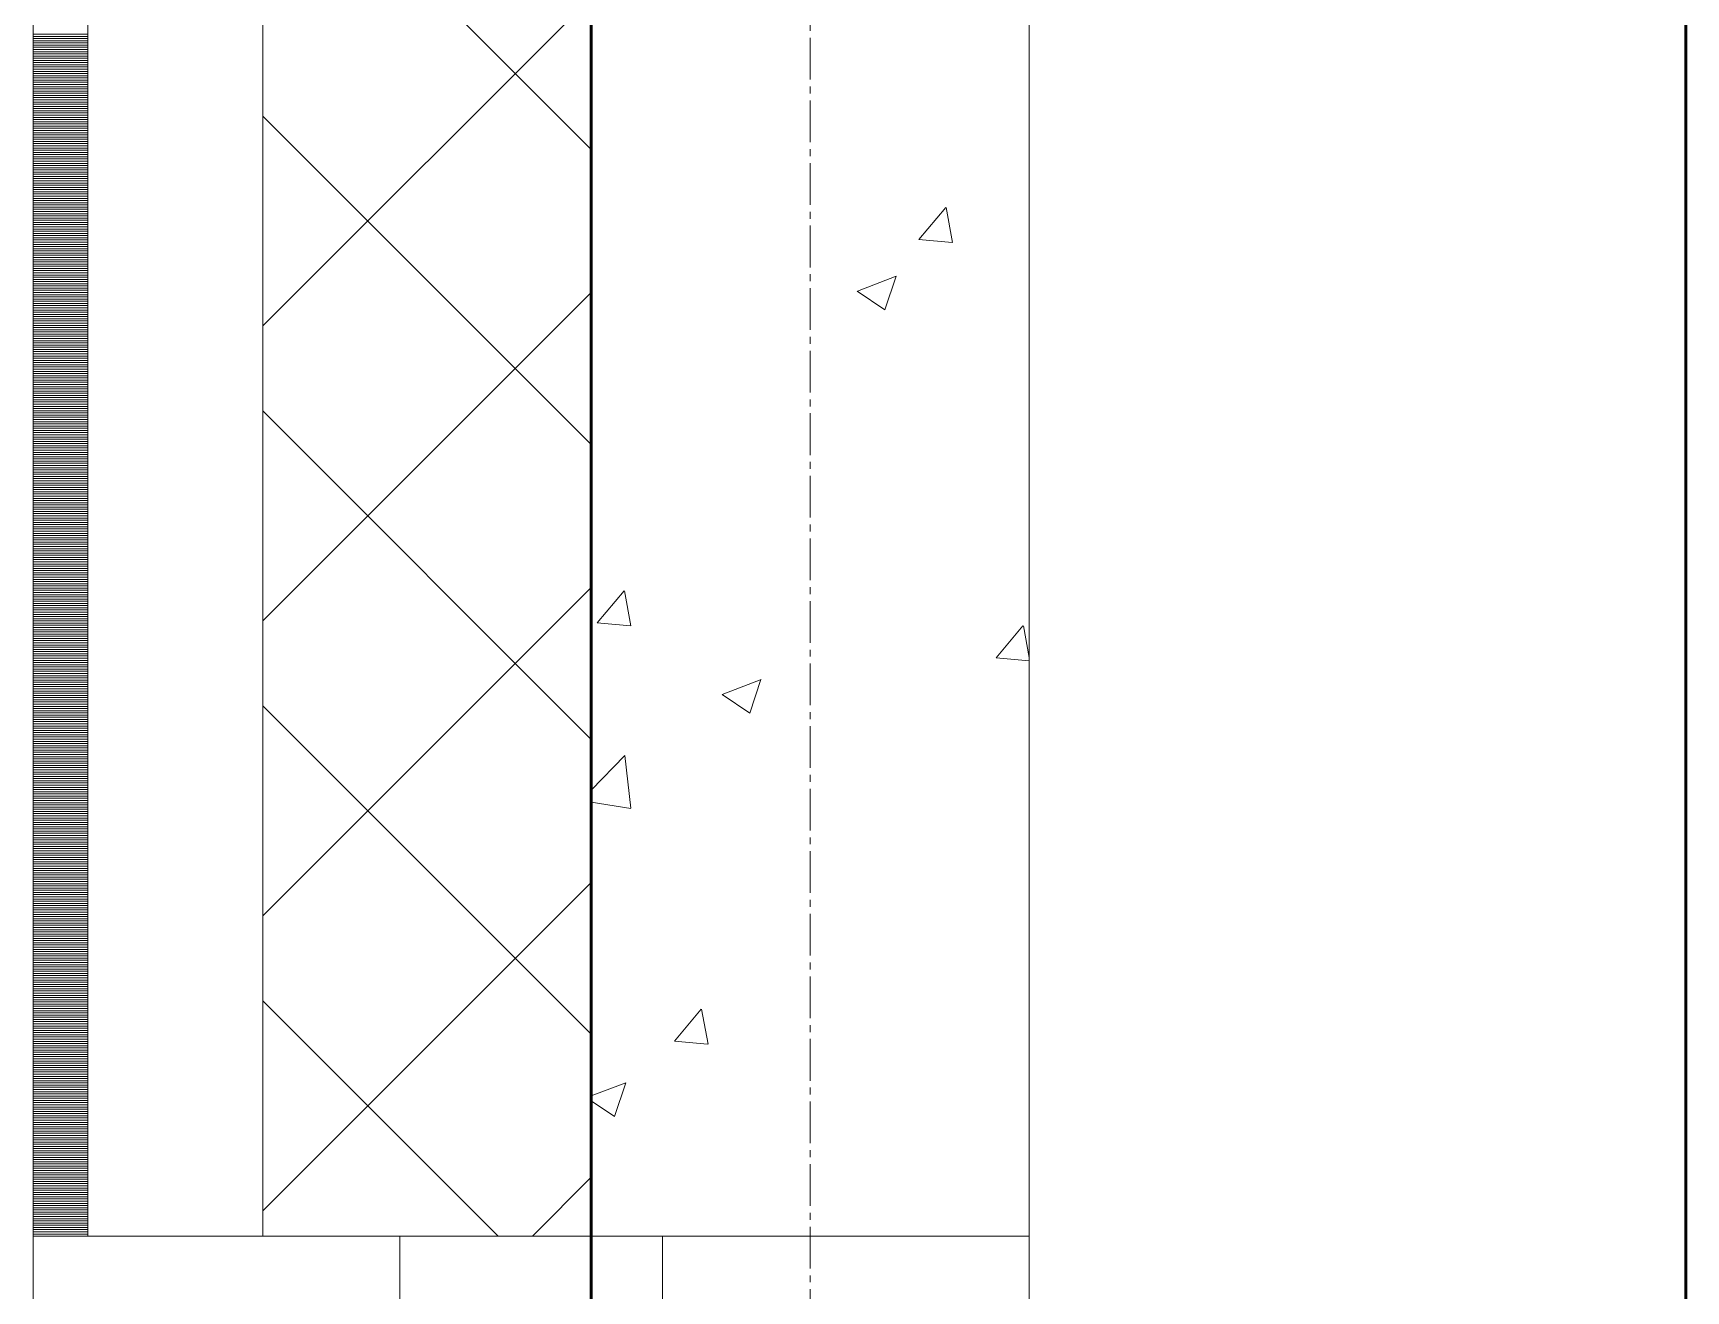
# Model space of a CAD drawing. Header units: millimetres. Extents: x -24360 to 609566, y -391049 to 148426.
# Drawn here: x -355 to 400, y 87675 to 88249 of the extents above; entities that cross this region are included whole.
import ezdxf

# ---------------------------------------------------------------- set-up
doc = ezdxf.new("R2010")
doc.units = ezdxf.units.MM
doc.linetypes.add('CENTER2', pattern=[28.575, 19.05, -3.175, 3.175, -3.175])
for name, color, linetype, lineweight in [('A-Wall_Материал_Газоблок_Контур', 250, 'Continuous', 0), ('АР_Окна', 4, 'Continuous', 5), ('АР_Стены ПЕНОблок', 52, 'Continuous', 20), ('АР_Тонкая', 254, 'Continuous', 5), ('АР_Утеплитель', 31, 'Continuous', 0), ('АР_Штриховка', 8, 'Continuous', 0)]:
    doc.layers.add(name, color=color, linetype=linetype, lineweight=lineweight)
doc.layers.add('АР_Оси_РД_100', color=7, linetype='Continuous', lineweight=0, true_color=0x525252)
doc.layers.add('РД_Оси_100', color=7, linetype='Continuous', lineweight=0, true_color=0x525252)
doc.layers.add('КР_Балки-0.5', color=60, linetype='Continuous', lineweight=50, plot=False)

# ---------------------------------------------------------------- blocks, each defined once
blk = doc.blocks.new('СОШ_2200_АР_ОСИ_М100_28.05.24')
at = {"layer": 'АР_Оси_РД_100', "linetype": 'CENTER2'}
blk.add_line((0, -6155), (0, 139938.679), dxfattribs=at)

msp = doc.modelspace()

# ---------------------------------------------------------------- linework, layer by layer
at = {"layer": 'A-Wall_Материал_Газоблок_Контур', "color": 18, "linetype": 'Continuous', "lineweight": 0, "true_color": 0x000000}
for p, q in [((-355, 87700), (-355, 86200)), ((100, 86200), (100, 87700))]:
    msp.add_line(p, q, dxfattribs=at)
at = {"layer": 'АР_Окна', "color": 18, "linetype": 'Continuous', "lineweight": 5, "true_color": 0x000000}
for p, q in [((-355, 87700), (-355, 86200)), ((100, 87700), (100, 86200))]:
    msp.add_line(p, q, dxfattribs=at)
msp.add_lwpolyline([(-67.5, 87650), (-67.5, 87700), (-187.5, 87700), (-187.5, 87650)], close=True, dxfattribs=at)
at = {"layer": 'АР_Стены ПЕНОблок', "color": 18, "linetype": 'Continuous', "lineweight": 20, "true_color": 0x000000}
for p, q in [((-100, 89100), (-100, 87700)), ((100, 87700), (100, 89100)), ((-100, 87700), (100, 87700))]:
    msp.add_line(p, q, dxfattribs=at)
at = {"layer": 'АР_Тонкая', "color": 18, "linetype": 'Continuous', "lineweight": 5, "true_color": 0x000000}
for p, q in [((-355, 89100), (-355, 87700)), ((-330, 89100), (-330, 87700)), ((-330, 87700), (-330, 89100)), ((-250, 87700), (-250, 89100)), ((-355, 87700), (-330, 87700)), ((-330, 87700), (-250, 87700))]:
    msp.add_line(p, q, dxfattribs=at)
at = {"layer": 'АР_Утеплитель', "color": 18, "linetype": 'Continuous', "lineweight": 0, "true_color": 0x000000}
for p, q in [((-250, 89100), (-250, 87700)), ((-100, 87700), (-100, 89100)), ((-250, 87700), (-100, 87700))]:
    msp.add_line(p, q, dxfattribs=at)
at = {"layer": 'АР_Штриховка', "color": 18, "linetype": 'Continuous', "lineweight": 0, "true_color": 0x000000}
for p, q in [((-100, 88196.313), (-250, 88346.313)), ((-250, 88115.72), (-100, 88265.72)), ((-355, 88249), (-330, 88249)), ((-355, 88248), (-330, 88248)), ((-355, 88247), (-330, 88247)), ((-355, 88246), (-330, 88246)), ((-355, 88245), (-330, 88245)), ((-355, 88244), (-330, 88244)), ((-355, 88243), (-330, 88243)), ((-355, 88242), (-330, 88242)), ((-355, 88241), (-330, 88241)), ((-355, 88240), (-330, 88240)), ((-355, 88239), (-330, 88239)), ((-355, 88238), (-330, 88238)), ((-355, 88237), (-330, 88237)), ((-355, 88236), (-330, 88236)), ((-355, 88235), (-330, 88235)), ((-355, 88234), (-330, 88234)), ((-355, 88233), (-330, 88233)), ((-355, 88232), (-330, 88232)), ((-355, 88231), (-330, 88231)), ((-355, 88230), (-330, 88230)), ((-355, 88229), (-330, 88229)), ((-355, 88228), (-330, 88228)), ((-355, 88227), (-330, 88227)), ((-355, 88226), (-330, 88226)), ((-355, 88225), (-330, 88225)), ((-355, 88224), (-330, 88224)), ((-355, 88223), (-330, 88223)), ((-355, 88222), (-330, 88222)), ((-355, 88221), (-330, 88221)), ((-355, 88220), (-330, 88220)), ((-355, 88219), (-330, 88219)), ((-355, 88218), (-330, 88218)), ((-355, 88217), (-330, 88217)), ((-355, 88216), (-330, 88216)), ((-355, 88215), (-330, 88215)), ((-355, 88214), (-330, 88214)), ((-355, 88213), (-330, 88213)), ((-355, 88212), (-330, 88212)), ((-355, 88211), (-330, 88211)), ((-355, 88210), (-330, 88210)), ((-355, 88209), (-330, 88209)), ((-355, 88208), (-330, 88208)), ((-355, 88207), (-330, 88207)), ((-100, 88061.609), (-250, 88211.609)), ((-355, 88206), (-330, 88206)), ((-355, 88205), (-330, 88205)), ((-355, 88204), (-330, 88204)), ((-355, 88203), (-330, 88203)), ((-355, 88202), (-330, 88202)), ((-355, 88201), (-330, 88201)), ((-355, 88200), (-330, 88200)), ((-355, 88199), (-330, 88199)), ((-355, 88198), (-330, 88198)), ((-355, 88197), (-330, 88197)), ((-355, 88196), (-330, 88196)), ((-355, 88195), (-330, 88195)), ((-355, 88194), (-330, 88194)), ((-355, 88193), (-330, 88193)), ((-355, 88192), (-330, 88192)), ((-355, 88191), (-330, 88191)), ((-355, 88190), (-330, 88190)), ((-355, 88189), (-330, 88189)), ((-355, 88188), (-330, 88188)), ((-355, 88187), (-330, 88187)), ((-355, 88186), (-330, 88186)), ((-355, 88185), (-330, 88185)), ((-355, 88184), (-330, 88184)), ((-355, 88183), (-330, 88183)), ((-355, 88182), (-330, 88182)), ((-355, 88181), (-330, 88181)), ((-355, 88180), (-330, 88180)), ((-355, 88179), (-330, 88179)), ((-355, 88178), (-330, 88178)), ((-355, 88177), (-330, 88177)), ((-355, 88176), (-330, 88176)), ((-355, 88175), (-330, 88175)), ((-355, 88174), (-330, 88174)), ((-355, 88173), (-330, 88173)), ((-355, 88172), (-330, 88172)), ((-355, 88171), (-330, 88171)), ((-355, 88170), (-330, 88170)), ((-355, 88169), (-330, 88169)), ((49.64, 88155.204), (61.885, 88169.797)), ((65.032, 88153.913), (62.095, 88169.835)), ((-355, 88168), (-330, 88168)), ((-355, 88167), (-330, 88167)), ((-355, 88166), (-330, 88166)), ((-355, 88165), (-330, 88165)), ((-355, 88164), (-330, 88164)), ((-355, 88163), (-330, 88163)), ((-355, 88162), (-330, 88162)), ((-355, 88161), (-330, 88161)), ((-355, 88160), (-330, 88160)), ((-355, 88159), (-330, 88159)), ((-355, 88158), (-330, 88158)), ((-355, 88157), (-330, 88157)), ((-355, 88156), (-330, 88156)), ((-355, 88155), (-330, 88155)), ((-355, 88154), (-330, 88154)), ((49.64, 88155.203), (64.822, 88153.875)), ((-355, 88153), (-330, 88153)), ((-355, 88152), (-330, 88152)), ((-355, 88151), (-330, 88151)), ((-355, 88150), (-330, 88150)), ((-355, 88149), (-330, 88149)), ((-355, 88148), (-330, 88148)), ((-355, 88147), (-330, 88147)), ((-355, 88146), (-330, 88146)), ((-355, 88145), (-330, 88145)), ((-355, 88144), (-330, 88144)), ((-355, 88143), (-330, 88143)), ((-355, 88142), (-330, 88142)), ((-355, 88141), (-330, 88141)), ((-355, 88140), (-330, 88140)), ((-355, 88139), (-330, 88139)), ((-355, 88138), (-330, 88138)), ((-355, 88137), (-330, 88137)), ((-355, 88136), (-330, 88136)), ((-355, 88135), (-330, 88135)), ((-355, 88134), (-330, 88134)), ((-355, 88133), (-330, 88133)), ((-355, 88132), (-330, 88132)), ((21.503, 88131.573), (34.137, 88123.051)), ((21.529, 88131.63), (39.313, 88138.457)), ((34.145, 88123.048), (39.296, 88138.397)), ((-355, 88131), (-330, 88131)), ((-355, 88130), (-330, 88130)), ((-355, 88129), (-330, 88129)), ((-355, 88128), (-330, 88128)), ((-355, 88127), (-330, 88127)), ((-355, 88126), (-330, 88126)), ((-355, 88125), (-330, 88125)), ((-355, 88124), (-330, 88124)), ((-250, 87981.016), (-100, 88131.016)), ((-355, 88123), (-330, 88123)), ((-355, 88122), (-330, 88122)), ((-355, 88121), (-330, 88121)), ((-355, 88120), (-330, 88120)), ((-355, 88119), (-330, 88119)), ((-355, 88118), (-330, 88118)), ((-355, 88117), (-330, 88117)), ((-355, 88116), (-330, 88116)), ((-355, 88115), (-330, 88115)), ((-355, 88114), (-330, 88114)), ((-355, 88113), (-330, 88113)), ((-355, 88112), (-330, 88112)), ((-355, 88111), (-330, 88111)), ((-355, 88110), (-330, 88110)), ((-355, 88109), (-330, 88109)), ((-355, 88108), (-330, 88108)), ((-355, 88107), (-330, 88107)), ((-355, 88106), (-330, 88106)), ((-355, 88105), (-330, 88105)), ((-355, 88104), (-330, 88104)), ((-355, 88103), (-330, 88103)), ((-355, 88102), (-330, 88102)), ((-355, 88101), (-330, 88101)), ((-355, 88100), (-330, 88100)), ((-355, 88099), (-330, 88099)), ((-355, 88098), (-330, 88098)), ((-355, 88097), (-330, 88097)), ((-355, 88096), (-330, 88096)), ((-355, 88095), (-330, 88095)), ((-355, 88094), (-330, 88094)), ((-355, 88093), (-330, 88093)), ((-355, 88092), (-330, 88092)), ((-355, 88091), (-330, 88091)), ((-355, 88090), (-330, 88090)), ((-355, 88089), (-330, 88089)), ((-355, 88088), (-330, 88088)), ((-355, 88087), (-330, 88087)), ((-355, 88086), (-330, 88086)), ((-355, 88085), (-330, 88085)), ((-355, 88084), (-330, 88084)), ((-355, 88083), (-330, 88083)), ((-355, 88082), (-330, 88082)), ((-355, 88081), (-330, 88081)), ((-355, 88080), (-330, 88080)), ((-355, 88079), (-330, 88079)), ((-355, 88078), (-330, 88078)), ((-355, 88077), (-330, 88077)), ((-355, 88076), (-330, 88076)), ((-355, 88075), (-330, 88075)), ((-355, 88074), (-330, 88074)), ((-355, 88073), (-330, 88073)), ((-355, 88072), (-330, 88072)), ((-355, 88071), (-330, 88071)), ((-100, 87926.905), (-250, 88076.905)), ((-355, 88070), (-330, 88070)), ((-355, 88069), (-330, 88069)), ((-355, 88068), (-330, 88068)), ((-355, 88067), (-330, 88067)), ((-355, 88066), (-330, 88066)), ((-355, 88065), (-330, 88065)), ((-355, 88064), (-330, 88064)), ((-355, 88063), (-330, 88063)), ((-355, 88062), (-330, 88062)), ((-355, 88061), (-330, 88061)), ((-355, 88060), (-330, 88060)), ((-355, 88059), (-330, 88059)), ((-355, 88058), (-330, 88058)), ((-355, 88057), (-330, 88057)), ((-355, 88056), (-330, 88056)), ((-355, 88055), (-330, 88055)), ((-355, 88054), (-330, 88054)), ((-355, 88053), (-330, 88053)), ((-355, 88052), (-330, 88052)), ((-355, 88051), (-330, 88051)), ((-355, 88050), (-330, 88050)), ((-355, 88049), (-330, 88049)), ((-355, 88048), (-330, 88048)), ((-355, 88047), (-330, 88047)), ((-355, 88046), (-330, 88046)), ((-355, 88045), (-330, 88045)), ((-355, 88044), (-330, 88044)), ((-355, 88043), (-330, 88043)), ((-355, 88042), (-330, 88042)), ((-355, 88041), (-330, 88041)), ((-355, 88040), (-330, 88040)), ((-355, 88039), (-330, 88039)), ((-355, 88038), (-330, 88038)), ((-355, 88037), (-330, 88037)), ((-355, 88036), (-330, 88036)), ((-355, 88035), (-330, 88035)), ((-355, 88034), (-330, 88034)), ((-355, 88033), (-330, 88033)), ((-355, 88032), (-330, 88032)), ((-355, 88031), (-330, 88031)), ((-355, 88030), (-330, 88030)), ((-355, 88029), (-330, 88029)), ((-355, 88028), (-330, 88028)), ((-355, 88027), (-330, 88027)), ((-355, 88026), (-330, 88026)), ((-355, 88025), (-330, 88025)), ((-355, 88024), (-330, 88024)), ((-355, 88023), (-330, 88023)), ((-355, 88022), (-330, 88022)), ((-355, 88021), (-330, 88021)), ((-355, 88020), (-330, 88020)), ((-355, 88019), (-330, 88019)), ((-355, 88018), (-330, 88018)), ((-355, 88017), (-330, 88017)), ((-355, 88016), (-330, 88016)), ((-355, 88015), (-330, 88015)), ((-355, 88014), (-330, 88014)), ((-355, 88013), (-330, 88013)), ((-355, 88012), (-330, 88012)), ((-355, 88011), (-330, 88011)), ((-355, 88010), (-330, 88010)), ((-355, 88009), (-330, 88009)), ((-355, 88008), (-330, 88008)), ((-355, 88007), (-330, 88007)), ((-355, 88006), (-330, 88006)), ((-355, 88005), (-330, 88005)), ((-355, 88004), (-330, 88004)), ((-355, 88003), (-330, 88003)), ((-355, 88002), (-330, 88002)), ((-355, 88001), (-330, 88001)), ((-355, 88000), (-330, 88000)), ((-355, 87999), (-330, 87999)), ((-355, 87998), (-330, 87998)), ((-355, 87997), (-330, 87997)), ((-355, 87996), (-330, 87996)), ((-250, 87846.313), (-100, 87996.313)), ((-355, 87995), (-330, 87995)), ((-355, 87994), (-330, 87994)), ((-355, 87993), (-330, 87993)), ((-355, 87992), (-330, 87992)), ((-355, 87991), (-330, 87991)), ((-355, 87990), (-330, 87990)), ((-355, 87989), (-330, 87989)), ((-355, 87988), (-330, 87988)), ((-97.301, 87980.086), (-85.056, 87994.679)), ((-81.909, 87978.796), (-84.846, 87994.717)), ((-355, 87987), (-330, 87987)), ((-355, 87986), (-330, 87986)), ((-355, 87985), (-330, 87985)), ((-355, 87984), (-330, 87984)), ((-355, 87983), (-330, 87983)), ((-355, 87982), (-330, 87982)), ((-355, 87981), (-330, 87981)), ((-355, 87980), (-330, 87980)), ((-355, 87979), (-330, 87979)), ((-355, 87978), (-330, 87978)), ((-355, 87977), (-330, 87977)), ((-355, 87976), (-330, 87976)), ((-355, 87975), (-330, 87975)), ((-355, 87974), (-330, 87974)), ((-355, 87973), (-330, 87973)), ((-97.301, 87980.085), (-82.119, 87978.757)), ((84.884, 87964.147), (97.129, 87978.74)), ((100, 87964.348), (97.338, 87978.778)), ((-355, 87972), (-330, 87972)), ((-355, 87971), (-330, 87971)), ((-355, 87970), (-330, 87970)), ((-355, 87969), (-330, 87969)), ((-355, 87968), (-330, 87968)), ((-355, 87967), (-330, 87967)), ((-355, 87966), (-330, 87966)), ((-355, 87965), (-330, 87965)), ((-355, 87964), (-330, 87964)), ((-355, 87963), (-330, 87963)), ((-355, 87962), (-330, 87962)), ((-355, 87961), (-330, 87961)), ((-355, 87960), (-330, 87960)), ((-355, 87959), (-330, 87959)), ((-355, 87958), (-330, 87958)), ((84.884, 87964.146), (100, 87962.824)), ((-355, 87957), (-330, 87957)), ((-355, 87956), (-330, 87956)), ((-355, 87955), (-330, 87955)), ((-355, 87954), (-330, 87954)), ((-355, 87953), (-330, 87953)), ((-355, 87952), (-330, 87952)), ((-355, 87951), (-330, 87951)), ((-355, 87950), (-330, 87950)), ((-40.274, 87947.442), (-22.489, 87954.269)), ((-27.657, 87938.86), (-22.506, 87954.209)), ((-355, 87949), (-330, 87949)), ((-355, 87948), (-330, 87948)), ((-355, 87947), (-330, 87947)), ((-355, 87946), (-330, 87946)), ((-355, 87945), (-330, 87945)), ((-355, 87944), (-330, 87944)), ((-355, 87943), (-330, 87943)), ((-40.299, 87947.385), (-27.665, 87938.863)), ((-355, 87942), (-330, 87942)), ((-355, 87941), (-330, 87941)), ((-355, 87940), (-330, 87940)), ((-355, 87939), (-330, 87939)), ((-355, 87938), (-330, 87938)), ((-355, 87937), (-330, 87937)), ((-355, 87936), (-330, 87936)), ((-355, 87935), (-330, 87935)), ((-100, 87792.201), (-250, 87942.201)), ((-355, 87934), (-330, 87934)), ((-355, 87933), (-330, 87933)), ((-355, 87932), (-330, 87932)), ((-355, 87931), (-330, 87931)), ((-355, 87930), (-330, 87930)), ((-355, 87929), (-330, 87929)), ((-355, 87928), (-330, 87928)), ((-355, 87927), (-330, 87927)), ((-355, 87926), (-330, 87926)), ((-355, 87925), (-330, 87925)), ((-355, 87924), (-330, 87924)), ((-355, 87923), (-330, 87923)), ((-355, 87922), (-330, 87922)), ((-355, 87921), (-330, 87921)), ((-355, 87920), (-330, 87920)), ((-355, 87919), (-330, 87919)), ((-355, 87918), (-330, 87918)), ((-355, 87917), (-330, 87917)), ((-355, 87916), (-330, 87916)), ((-355, 87915), (-330, 87915)), ((-355, 87914), (-330, 87914)), ((-355, 87913), (-330, 87913)), ((-100, 87903.678), (-84.759, 87919.562)), ((-81.899, 87895.446), (-84.705, 87919.569)), ((-355, 87912), (-330, 87912)), ((-355, 87911), (-330, 87911)), ((-355, 87910), (-330, 87910)), ((-355, 87909), (-330, 87909)), ((-355, 87908), (-330, 87908)), ((-355, 87907), (-330, 87907)), ((-355, 87906), (-330, 87906)), ((-355, 87905), (-330, 87905)), ((-355, 87904), (-330, 87904)), ((-355, 87903), (-330, 87903)), ((-355, 87902), (-330, 87902)), ((-355, 87901), (-330, 87901)), ((-355, 87900), (-330, 87900)), ((-355, 87899), (-330, 87899)), ((-355, 87898), (-330, 87898)), ((-100, 87898.16), (-81.913, 87895.355)), ((-355, 87897), (-330, 87897)), ((-355, 87896), (-330, 87896)), ((-355, 87895), (-330, 87895)), ((-355, 87894), (-330, 87894)), ((-355, 87893), (-330, 87893)), ((-355, 87892), (-330, 87892)), ((-355, 87891), (-330, 87891)), ((-355, 87890), (-330, 87890)), ((-355, 87889), (-330, 87889)), ((-355, 87888), (-330, 87888)), ((-355, 87887), (-330, 87887)), ((-355, 87886), (-330, 87886)), ((-355, 87885), (-330, 87885)), ((-355, 87884), (-330, 87884)), ((-355, 87883), (-330, 87883)), ((-355, 87882), (-330, 87882)), ((-355, 87881), (-330, 87881)), ((-355, 87880), (-330, 87880)), ((-355, 87879), (-330, 87879)), ((-355, 87878), (-330, 87878)), ((-355, 87877), (-330, 87877)), ((-355, 87876), (-330, 87876)), ((-355, 87875), (-330, 87875)), ((-355, 87874), (-330, 87874)), ((-355, 87873), (-330, 87873)), ((-355, 87872), (-330, 87872)), ((-355, 87871), (-330, 87871)), ((-355, 87870), (-330, 87870)), ((-355, 87869), (-330, 87869)), ((-355, 87868), (-330, 87868)), ((-355, 87867), (-330, 87867)), ((-355, 87866), (-330, 87866)), ((-355, 87865), (-330, 87865)), ((-355, 87864), (-330, 87864)), ((-355, 87863), (-330, 87863)), ((-355, 87862), (-330, 87862)), ((-355, 87861), (-330, 87861)), ((-355, 87860), (-330, 87860)), ((-250, 87711.609), (-100, 87861.609)), ((-355, 87859), (-330, 87859)), ((-355, 87858), (-330, 87858)), ((-355, 87857), (-330, 87857)), ((-355, 87856), (-330, 87856)), ((-355, 87855), (-330, 87855)), ((-355, 87854), (-330, 87854)), ((-355, 87853), (-330, 87853)), ((-355, 87852), (-330, 87852)), ((-355, 87851), (-330, 87851)), ((-355, 87850), (-330, 87850)), ((-355, 87849), (-330, 87849)), ((-355, 87848), (-330, 87848)), ((-355, 87847), (-330, 87847)), ((-355, 87846), (-330, 87846)), ((-355, 87845), (-330, 87845)), ((-355, 87844), (-330, 87844)), ((-355, 87843), (-330, 87843)), ((-355, 87842), (-330, 87842)), ((-355, 87841), (-330, 87841)), ((-355, 87840), (-330, 87840)), ((-355, 87839), (-330, 87839)), ((-355, 87838), (-330, 87838)), ((-355, 87837), (-330, 87837)), ((-355, 87836), (-330, 87836)), ((-355, 87835), (-330, 87835)), ((-355, 87834), (-330, 87834)), ((-355, 87833), (-330, 87833)), ((-355, 87832), (-330, 87832)), ((-355, 87831), (-330, 87831)), ((-355, 87830), (-330, 87830)), ((-355, 87829), (-330, 87829)), ((-355, 87828), (-330, 87828)), ((-355, 87827), (-330, 87827)), ((-355, 87826), (-330, 87826)), ((-355, 87825), (-330, 87825)), ((-355, 87824), (-330, 87824)), ((-355, 87823), (-330, 87823)), ((-355, 87822), (-330, 87822)), ((-355, 87821), (-330, 87821)), ((-355, 87820), (-330, 87820)), ((-355, 87819), (-330, 87819)), ((-355, 87818), (-330, 87818)), ((-355, 87817), (-330, 87817)), ((-355, 87816), (-330, 87816)), ((-355, 87815), (-330, 87815)), ((-355, 87814), (-330, 87814)), ((-355, 87813), (-330, 87813)), ((-355, 87812), (-330, 87812)), ((-355, 87811), (-330, 87811)), ((-355, 87810), (-330, 87810)), ((-355, 87809), (-330, 87809)), ((-355, 87808), (-330, 87808)), ((-355, 87807), (-330, 87807)), ((-142.503, 87700), (-250, 87807.497)), ((-355, 87806), (-330, 87806)), ((-355, 87805), (-330, 87805)), ((-355, 87804), (-330, 87804)), ((-355, 87803), (-330, 87803)), ((-355, 87802), (-330, 87802)), ((-355, 87801), (-330, 87801)), ((-355, 87800), (-330, 87800)), ((-355, 87799), (-330, 87799)), ((-62.058, 87789.029), (-49.812, 87803.622)), ((-46.666, 87787.739), (-49.603, 87803.66)), ((-355, 87798), (-330, 87798)), ((-355, 87797), (-330, 87797)), ((-355, 87796), (-330, 87796)), ((-355, 87795), (-330, 87795)), ((-355, 87794), (-330, 87794)), ((-355, 87793), (-330, 87793)), ((-355, 87792), (-330, 87792)), ((-355, 87791), (-330, 87791)), ((-355, 87790), (-330, 87790)), ((-355, 87789), (-330, 87789)), ((-355, 87788), (-330, 87788)), ((-355, 87787), (-330, 87787)), ((-355, 87786), (-330, 87786)), ((-355, 87785), (-330, 87785)), ((-355, 87784), (-330, 87784)), ((-62.058, 87789.028), (-46.876, 87787.7)), ((-355, 87783), (-330, 87783)), ((-355, 87782), (-330, 87782)), ((-355, 87781), (-330, 87781)), ((-355, 87780), (-330, 87780)), ((-355, 87779), (-330, 87779)), ((-355, 87778), (-330, 87778)), ((-355, 87777), (-330, 87777)), ((-355, 87776), (-330, 87776)), ((-355, 87775), (-330, 87775)), ((-355, 87774), (-330, 87774)), ((-355, 87773), (-330, 87773)), ((-355, 87772), (-330, 87772)), ((-355, 87771), (-330, 87771)), ((-355, 87770), (-330, 87770)), ((-355, 87769), (-330, 87769)), ((-100, 87764.051), (-84.291, 87770.081)), ((-89.459, 87754.672), (-84.308, 87770.021)), ((-355, 87768), (-330, 87768)), ((-355, 87767), (-330, 87767)), ((-355, 87766), (-330, 87766)), ((-355, 87765), (-330, 87765)), ((-355, 87764), (-330, 87764)), ((-355, 87763), (-330, 87763)), ((-355, 87762), (-330, 87762)), ((-100, 87761.78), (-89.467, 87754.675)), ((-355, 87761), (-330, 87761)), ((-355, 87760), (-330, 87760)), ((-355, 87759), (-330, 87759)), ((-355, 87758), (-330, 87758)), ((-355, 87757), (-330, 87757)), ((-355, 87756), (-330, 87756)), ((-355, 87755), (-330, 87755)), ((-355, 87754), (-330, 87754)), ((-355, 87753), (-330, 87753)), ((-355, 87752), (-330, 87752)), ((-355, 87751), (-330, 87751)), ((-355, 87750), (-330, 87750)), ((-355, 87749), (-330, 87749)), ((-355, 87748), (-330, 87748)), ((-355, 87747), (-330, 87747)), ((-355, 87746), (-330, 87746)), ((-355, 87745), (-330, 87745)), ((-355, 87744), (-330, 87744)), ((-355, 87743), (-330, 87743)), ((-355, 87742), (-330, 87742)), ((-355, 87741), (-330, 87741)), ((-355, 87740), (-330, 87740)), ((-355, 87739), (-330, 87739)), ((-355, 87738), (-330, 87738)), ((-355, 87737), (-330, 87737)), ((-355, 87736), (-330, 87736)), ((-355, 87735), (-330, 87735)), ((-355, 87734), (-330, 87734)), ((-355, 87733), (-330, 87733)), ((-355, 87732), (-330, 87732)), ((-355, 87731), (-330, 87731)), ((-355, 87730), (-330, 87730)), ((-355, 87729), (-330, 87729)), ((-355, 87728), (-330, 87728)), ((-355, 87727), (-330, 87727)), ((-355, 87726), (-330, 87726)), ((-355, 87725), (-330, 87725)), ((-355, 87724), (-330, 87724)), ((-126.905, 87700), (-100, 87726.905)), ((-355, 87723), (-330, 87723)), ((-355, 87722), (-330, 87722)), ((-355, 87721), (-330, 87721)), ((-355, 87720), (-330, 87720)), ((-355, 87719), (-330, 87719)), ((-355, 87718), (-330, 87718)), ((-355, 87717), (-330, 87717)), ((-355, 87716), (-330, 87716)), ((-355, 87715), (-330, 87715)), ((-355, 87714), (-330, 87714)), ((-355, 87713), (-330, 87713)), ((-355, 87712), (-330, 87712)), ((-355, 87711), (-330, 87711)), ((-355, 87710), (-330, 87710)), ((-355, 87709), (-330, 87709)), ((-355, 87708), (-330, 87708)), ((-355, 87707), (-330, 87707)), ((-355, 87706), (-330, 87706)), ((-355, 87705), (-330, 87705)), ((-355, 87704), (-330, 87704)), ((-355, 87703), (-330, 87703)), ((-355, 87702), (-330, 87702)), ((-355, 87701), (-330, 87701)), ((-355, 87700), (-330, 87700))]:
    msp.add_line(p, q, dxfattribs=at)
at = {"layer": 'КР_Балки-0.5', "color": 18, "ltscale": 200, "true_color": 0x000000}
for p, q in [((-100, 64295), (-100, 90800)), ((-100, 64295), (-100, 90800)), ((400, 90800), (400, 64295)), ((400, 90800), (400, 64295))]:
    msp.add_line(p, q, dxfattribs=at)

# ---------------------------------------------------------------- block references
at = {"layer": 'РД_Оси_100'}
msp.add_blockref('СОШ_2200_АР_ОСИ_М100_28.05.24', (0, 0), dxfattribs=at)

doc.saveas('drawing.dxf')
